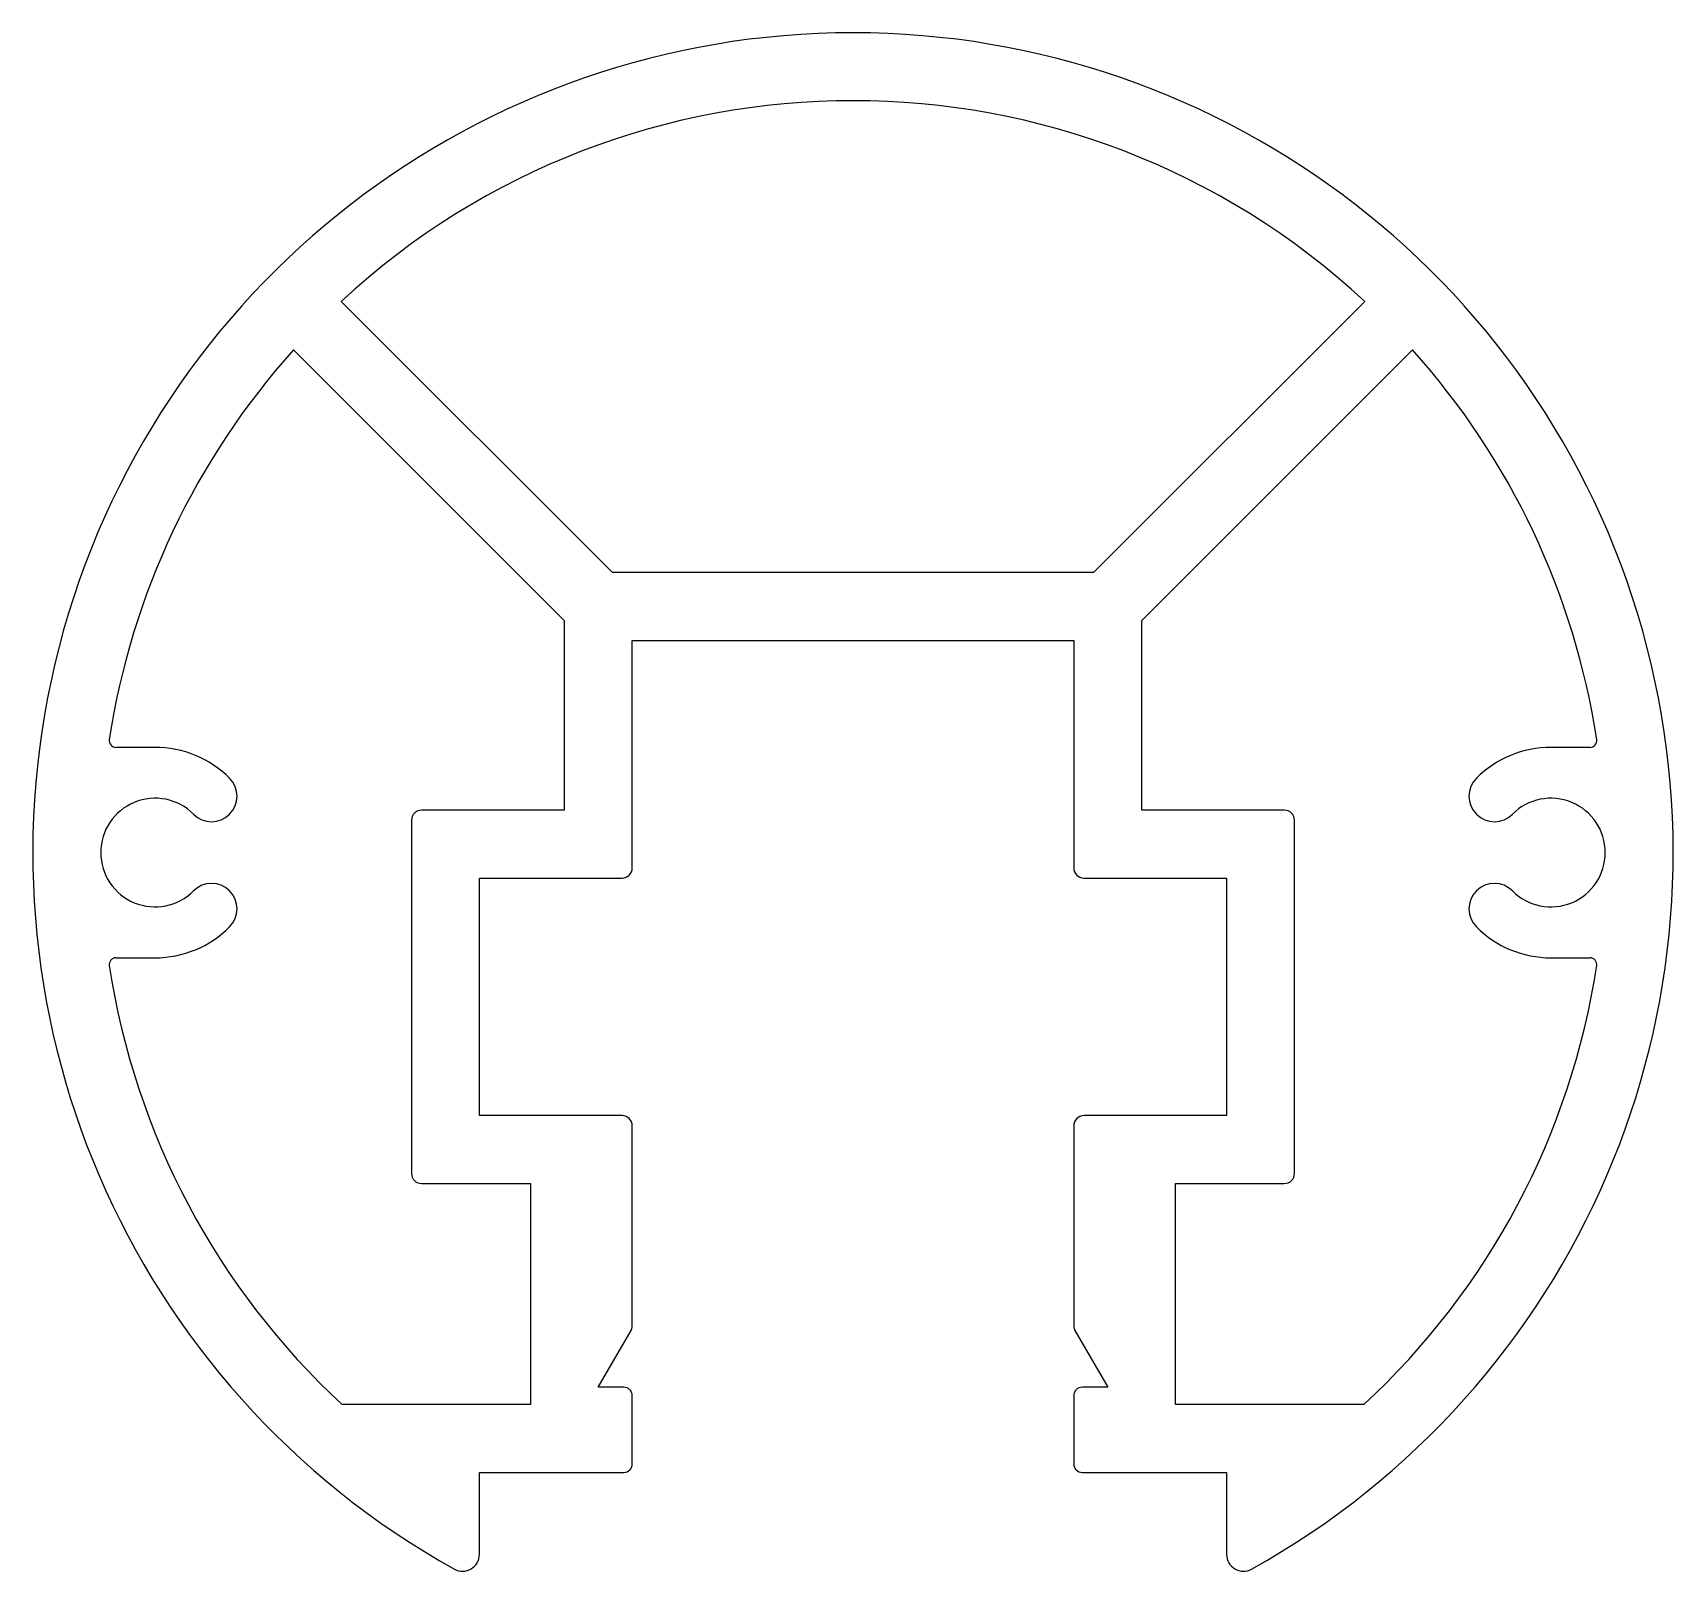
# Model space of a CAD drawing. Extents: x 477.1 to 525.4, y 691.3 to 736.6.
import ezdxf

# ---------------------------------------------------------------- set-up
doc = ezdxf.new("R2010")
doc.units = 0
doc.layers.get('0').update_dxf_attribs({"linetype": 'CONTINUOUS'})

msp = doc.modelspace()

# ---------------------------------------------------------------- linework, layer by layer
for p, q in [((494.149, 720.695), (486.165, 728.678)), ((516.304, 728.678), (508.321, 720.695)), ((484.763, 727.253), (492.735, 719.28)), ((509.735, 719.28), (517.707, 727.253)), ((508.321, 720.695), (494.149, 720.695)), ((492.735, 719.28), (492.735, 713.695)), ((509.735, 713.695), (509.735, 719.28)), ((494.735, 718.695), (507.735, 718.695)), ((494.735, 711.995), (494.735, 718.695)), ((507.735, 718.695), (507.735, 711.995)), ((480.685, 715.545), (479.534, 715.545)), ((522.935, 715.545), (521.785, 715.545)), ((488.235, 713.395), (488.235, 702.995)), ((492.735, 713.695), (488.535, 713.695)), ((513.935, 713.695), (509.735, 713.695)), ((514.235, 702.995), (514.235, 713.395)), ((490.235, 711.695), (494.435, 711.695)), ((490.235, 704.695), (490.235, 711.695)), ((508.035, 711.695), (512.235, 711.695)), ((512.235, 711.695), (512.235, 704.695)), ((479.534, 709.345), (480.685, 709.345)), ((521.785, 709.345), (522.935, 709.345)), ((494.435, 704.695), (490.235, 704.695)), ((494.735, 698.492), (494.735, 704.395)), ((507.735, 704.395), (507.735, 698.492)), ((512.235, 704.695), (508.035, 704.695)), ((488.535, 702.695), (491.735, 702.695)), ((491.735, 702.695), (491.735, 696.185)), ((510.735, 696.185), (510.735, 702.695)), ((510.735, 702.695), (513.935, 702.695)), ((493.736, 696.695), (494.701, 698.367)), ((507.768, 698.367), (508.734, 696.695)), ((494.485, 696.695), (493.736, 696.695)), ((508.734, 696.695), (507.985, 696.695)), ((491.735, 696.185), (486.194, 696.185)), ((494.735, 694.435), (494.735, 696.445)), ((507.735, 696.445), (507.735, 694.435)), ((516.276, 696.185), (510.735, 696.185)), ((490.235, 694.185), (494.485, 694.185)), ((490.235, 691.769), (490.235, 694.185)), ((507.985, 694.185), (512.235, 694.185)), ((512.235, 694.185), (512.235, 691.769))]:
    msp.add_line(p, q)
for centre, radius, start, end in [((501.235, 712.445), 24.15, 299.0698, 240.9302), ((501.235, 712.445), 22.15, 47.1299, 132.8701), ((501.235, 712.445), 22.15, 138.0454, 171.3533), ((501.235, 712.445), 22.15, 8.6467, 41.9546), ((479.534, 715.745), 0.2, 171.3533, 270), ((480.685, 712.445), 3.1, 44.9414, 90), ((521.785, 712.445), 3.1, 90, 135.0586), ((522.935, 715.745), 0.2, 270, 8.6467), ((482.348, 714.105), 0.75, 224.9414, 44.9414), ((520.122, 714.105), 0.75, 135.0586, 315.0586), ((480.685, 712.445), 1.6, 44.9414, 315.0586), ((521.785, 712.445), 1.6, 224.9414, 135.0586), ((488.535, 713.395), 0.3, 90, 180), ((513.935, 713.395), 0.3, 0, 90), ((494.435, 711.995), 0.3, 270, 0), ((508.035, 711.995), 0.3, 180, 270), ((482.348, 710.785), 0.75, 315.0586, 135.0586), ((520.122, 710.785), 0.75, 44.9414, 224.9414), ((480.685, 712.445), 3.1, 270, 315.0586), ((521.785, 712.445), 3.1, 224.9414, 270), ((479.534, 709.145), 0.2, 90, 188.6467), ((501.235, 712.445), 22.15, 188.6467, 227.23), ((501.235, 712.445), 22.15, 312.77, 351.3533), ((522.935, 709.145), 0.2, 351.3533, 90), ((494.435, 704.395), 0.3, 0, 90), ((508.035, 704.395), 0.3, 90, 180), ((488.535, 702.995), 0.3, 180, 270), ((513.935, 702.995), 0.3, 270, 0), ((494.485, 698.492), 0.25, 330, 0), ((507.985, 698.492), 0.25, 180, 210), ((494.485, 696.445), 0.25, 0, 90), ((507.985, 696.445), 0.25, 90, 180), ((494.485, 694.435), 0.25, 270, 0), ((507.985, 694.435), 0.25, 180, 270), ((489.741, 691.769), 0.494, 240.9302, 0), ((512.729, 691.769), 0.494, 180, 299.0698)]:
    msp.add_arc(centre, radius, start, end)

doc.saveas('drawing.dxf')
